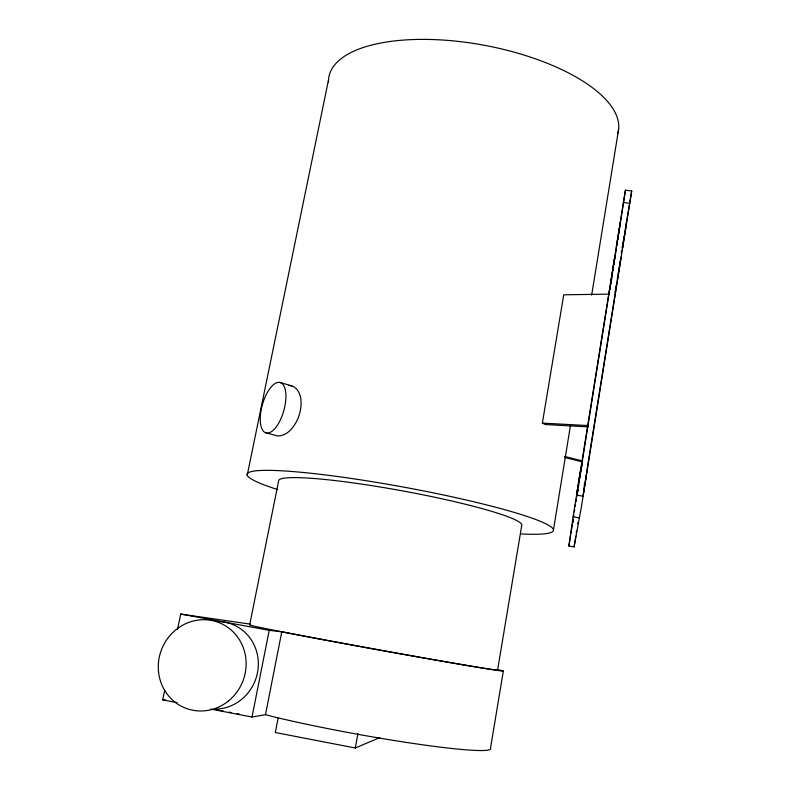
<?xml version="1.0" encoding="UTF-8"?>
<svg xmlns="http://www.w3.org/2000/svg" width="790" height="790" viewBox="0 0 790 790"><rect width="100%" height="100%" fill="white"/><g stroke="black" fill="none" stroke-linecap="round" stroke-linejoin="round"><path stroke-width="1.19" d="M617.691 240.081L625.433 190.153L631.704 191.012L581.499 506.271L574.093 546.927L568.889 546.038L573.086 516.838L625.433 190.163M574.093 546.927L575.308 539.076M578.162 487.233L614.926 256.207L610.601 284.212M583.218 494.422L583.03 495.695L583.326 494.036M622.688 246.757L622.5 248.02L625.502 229.515M577.846 523.691L577.964 522.921M609.09 293.949L609.475 291.52M609.85 289.081L610.226 286.651M611.46 280.282L611.835 277.843M612.211 275.404L612.586 272.975M612.971 270.536L613.346 268.096M613.909 264.443L616.556 247.389M616.941 244.959L617.316 242.52M586.694 472.993L587.059 470.524L586.753 472.301M626.075 225.9L626.45 223.432L626.154 225.13M576.947 492.98L576.7 494.57L580.719 469.487L580.443 471.265M611.075 282.721L610.798 284.509M583.425 493.118L584.728 484.843M586.427 474.662L585.37 481.347M622.885 245.473L623.142 243.833M577.174 491.528L578.171 485.257M579.228 478.947L580.216 472.726M573.135 519.277L572.582 522.743L573.125 519.484M575.239 506.252L575.476 504.771M610.008 289.466L610.226 288.083M575.535 537.635L575.782 536.134M614.788 296.25L586.585 472.39M614.985 295.035L621.029 257.076L618.145 274.1M617.355 241.019L618.086 236.516M619.301 228.646L616.368 247.092L616.575 245.888M618.461 234.117L620.288 222.573L619.617 226.681M574.34 511.881L574.695 509.471M578.25 487.302L578.636 484.882M579.021 482.463L579.416 480.044M579.801 477.634L580.186 475.215M581.539 466.752L582.319 461.913L564.544 457.39M570.163 538.207L570.637 535.255M570.884 533.704L572.306 524.827M572.701 522.397L573.086 519.968M573.471 517.539L573.866 515.11M576.009 501.749L576.394 499.32M576.779 496.89L577.174 494.461M577.559 492.032L577.954 489.603M578.339 487.173L578.724 484.744M579.119 482.315L579.505 479.885M579.899 477.456L580.285 475.027M580.67 472.598L581.065 470.169M581.45 467.739L581.845 465.31M609.297 293.949L609.534 292.409M576.275 532.983L576.67 530.554M624.554 234.976L624.939 232.616M623.804 239.696L624.179 237.365M553.444 530.11L570.469 425.425M591.651 295.193L618.58 129.649M616.783 244.614L617.049 242.965M569.946 539.57L568.879 546.097M575.278 505.877L575.505 504.445M625.305 230.364L625.927 226.552M586.22 475.58L583.563 492.585M577.875 523.632L578.004 522.822M497.582 670.088L521.854 524.758A123.655 12.324 10.4 0 0 398.012 490.067A123.655 12.324 10.4 0 0 278.594 481.11L249.67 624.88A126.084 1.422 10.3 0 0 269.281 629.284L285.476 632.464A126.084 1.422 10.3 0 0 429.523 658.939A126.084 1.422 10.3 0 0 496.209 669.555M588.293 426.886L545.416 424.556L542.365 423.114L563.734 294.808L608.843 294.137M503.339 671.006L490.501 748.239A133.372 9.441 10.3 0 1 416.399 743.904A133.372 9.441 10.3 0 1 273.656 716.797L265.479 714.683L252.01 717.034L210.693 709.084M621.236 253.037L621.641 250.598M622.056 248.169L622.461 245.739M622.875 243.3L623.29 240.871M623.695 238.442L624.11 236.003M624.515 233.573L624.93 231.144M625.334 228.705L625.749 226.276M626.154 223.837L631.704 191.012M615.045 292.33L615.459 289.9M615.874 287.471L616.289 285.042M617.316 278.959L617.731 276.53M584.175 485.732L584.61 483.302M585.706 477.239L586.15 474.82M278.08 718.308L275.315 732.518L355.283 747.992L357.919 733.634M265.479 714.683L281.773 631.842L289.96 633.432A132.009 1.491 10.3 0 0 445.323 661.793A132.009 1.491 10.3 0 0 497.74 669.624M252.01 717.034L269.222 630.321L281.773 631.842M247.231 475.165L328.512 79.918M177.098 702.616L162.671 699.841L164.675 690.312M177.483 629.551L180.742 614.067L250.104 624.1M355.283 747.992L379.753 737.613M162.671 699.841L165.09 699.624M542.365 423.114L587.79 425.553M288.765 385.49C296.694 385.431 300.704 393.953 301.01 400.846A25.606 15.346 -71.8 0 1 297.089 420.408C293.465 427.686 287.363 435.517 278.554 435.922A26.04 11.267 -74.3 0 1 276.352 435.596L265.549 432.742M623.438 202.477L629.778 203.346M576.532 495.123L583.109 496.209M573.086 516.838L579.583 517.934M180.742 614.067L269.222 630.321M216.776 709.756L218.919 710.17M221.062 710.585L223.353 711.02M229.09 712.126L231.381 712.57M237.119 713.676L239.419 714.111M564.87 456.492L582.694 461.034M280.272 382.538A26.169 11.139 -74.3 0 1 278.732 423.075A26.169 11.139 -74.3 0 1 260.266 417.495A26.169 11.139 -74.3 0 1 280.272 382.538L291.885 385.905M277.695 489.573A155.689 15.553 10.4 0 1 297.949 471.995A155.689 15.553 10.4 0 1 504.701 509.678A155.689 15.553 10.4 0 1 521.173 533.951M328.482 82.288A147.246 59.694 10.6 0 1 480.557 44.596A147.246 59.694 10.6 0 1 617.889 133.105M218.958 621.523A44.072 41.949 -69.5 0 1 258.31 665.733A44.072 41.949 -69.5 0 1 215.413 709.124M577.796 489.672L577.441 492.111L577.865 489.721M228.557 700.888A45.929 43.618 -68.9 0 0 219.462 622.787A45.929 43.618 -68.9 0 0 158.593 672.369A45.929 43.618 -68.9 0 0 228.557 700.888"/></g></svg>
